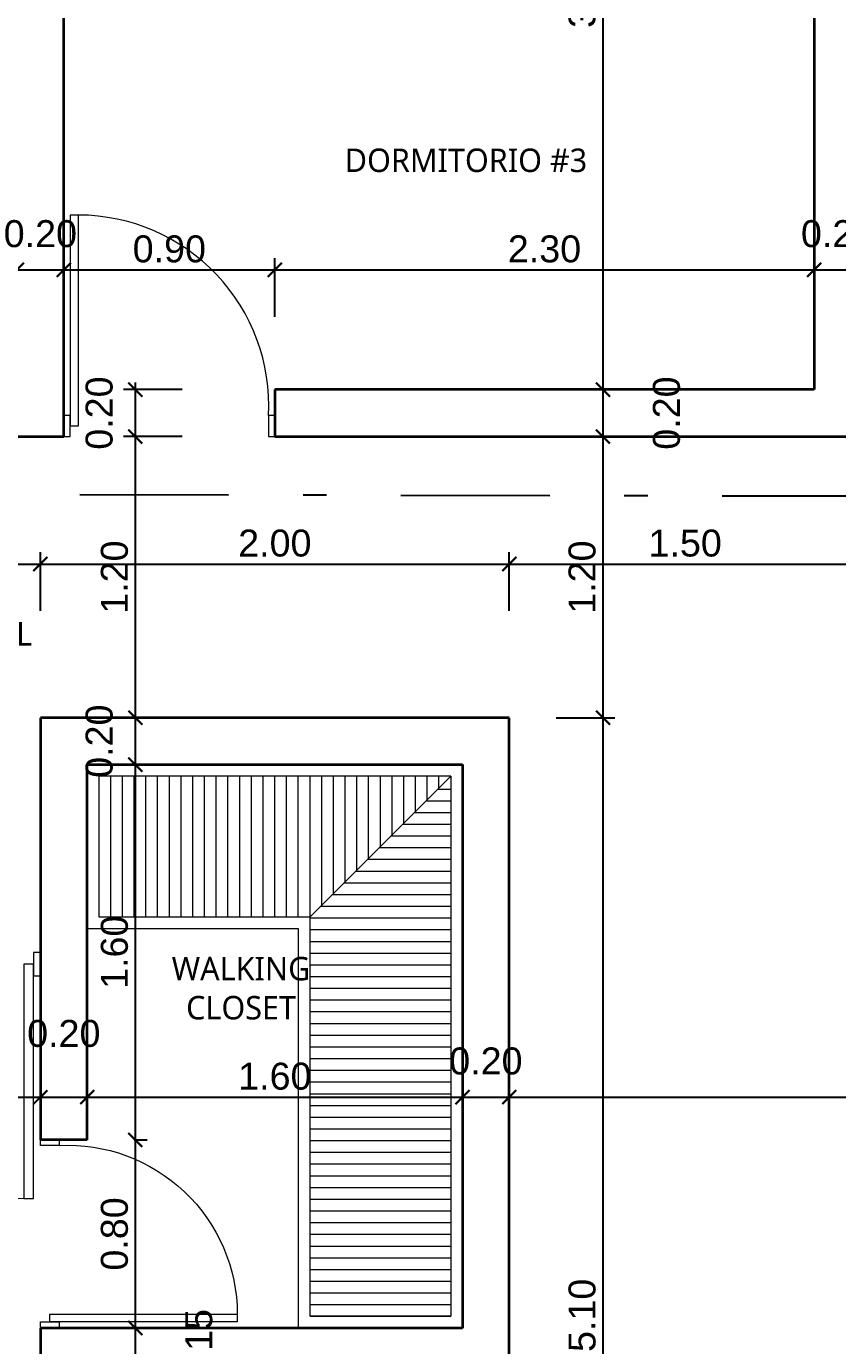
# Model space of a CAD drawing. Header units: feet. Extents: x -417 to 46, y -646 to -218.
# Drawn here: x -104.15 to -100.7, y -493.01 to -487.38 of the extents above; entities that cross this region are included whole.
import ezdxf

# ---------------------------------------------------------------- set-up
doc = ezdxf.new("R2010")
doc.units = ezdxf.units.FT
doc.header["$MEASUREMENT"] = 0
doc.linetypes.add('DASHDOT', pattern=[25.4, 12.7, -6.35, 0, -6.35])
for name, color, linetype, lineweight in [('A-WALL', 4, 'Continuous', 25), ('closet', 8, 'Continuous', 5), ('DIM-COTAS', 1, 'Continuous', 5), ('Piso', 8, 'Continuous', 9), ('puertas', 8, 'Continuous', 9), ('TXT', 2, 'Continuous', 9)]:
    doc.layers.add(name, color=color, linetype=linetype, lineweight=lineweight)
doc.layers.add('DIM', color=10, linetype='Continuous')
doc.layers.add('GRDUTIY', color=5, linetype='Continuous')
doc.styles.add('ads', font='trebuc.ttf', dxfattribs={"height": 0.14})
doc.styles.get("Standard").update_dxf_attribs({"font": 'arial.ttf', "height": 0.115})
doc.dimstyles.new('KEILY', dxfattribs={"dimtxt": 0.115, "dimasz": 0.06, "dimexe": 0.05, "dimexo": 0.2, "dimgap": 0.03, "dimtad": 1, "dimzin": 1, "dimdsep": 46, "dimtxsty": 'Standard', "dimblk": 'ARCHTICK', "dimcen": 2.5, "dimdle": 0.03, "dimclrd": 256, "dimclre": 256, "dimclrt": 7, "dimadec": 0, "dimazin": 0, "dimtfac": 1, "dimtmove": 2, "dimatfit": 3, "dimfxl": 0.2, "dimfxlon": 1, "dimtolj": 1, "dimtzin": 1, "dimarcsym": 0})

# ---------------------------------------------------------------- blocks, each defined once
blk = doc.blocks.new('A$C4D292AF4')
at = {"layer": 'puertas'}
for points in [[(0.03, 0.05), (0.07, 0.05), (0.07, 1.05), (0.03, 1.05)], [(0, 0), (0.03, 0), (0.03, 0.1), (0, 0.1)], [(0.97, 0), (1, 0), (1, 0.1), (0.97, 0.1)]]:
    blk.add_lwpolyline(points, close=True, dxfattribs=at)
blk.add_arc((0.0677, 0.1465), 0.9035, 357.0481, 89.8556, dxfattribs=at)
blk = doc.blocks.new('_ArchTick')
at = {"layer": 'DIM-COTAS', "color": 0, "const_width": 0.15}
blk.add_lwpolyline([(-0.5, -0.5), (0.5, 0.5)], dxfattribs=at)
blk = doc.blocks.new('*D1534')
at = {"layer": 'Defpoints', "color": 0, "transparency": 16777216}
for p in [(-76.1581, -487.2775), (-102.945, -488.9275), (-75.8766, -488.9275)]:
    blk.add_point(p, dxfattribs=at)
at = {"layer": 'DIM', "lineweight": -2, "transparency": 16777216}
for p, q in [((-75.8766, -487.2475), (-75.8766, -488.9575)), ((-75.9581, -487.2775), (-75.8266, -487.2775)), ((-76.0766, -488.9275), (-75.8266, -488.9275))]:
    blk.add_line(p, q, dxfattribs=at)
at = {"layer": 'DIM', "lineweight": -2, "transparency": 16777216, "xscale": 0.06, "yscale": 0.06, "zscale": 0.06}
for p, rotation in [((-75.8766, -487.2775), 90), ((-75.8766, -488.9275), 270)]:
    blk.add_blockref('_ArchTick', p, dxfattribs=dict(at, rotation=rotation))
at = {"layer": 'DIM', "color": 7, "transparency": 16777216, "insert": (-75.9653, -488.1025), "char_height": 0.115, "attachment_point": 5, "rotation": 90}
blk.add_mtext('\\A1;1.65', dxfattribs=at)
blk = doc.blocks.new('*D1535')
at = {"layer": 'Defpoints', "color": 0, "transparency": 16777216}
for p in [(-103.0954, -488.9275), (-103.6904, -489.1275), (-102.7713, -489.1275)]:
    blk.add_point(p, dxfattribs=at)
at = {"layer": 'DIM', "lineweight": -2, "transparency": 16777216}
for p, q in [((-103.4904, -488.9275), (-103.7404, -488.9275)), ((-103.6904, -488.8975), (-103.6904, -489.1575)), ((-103.4904, -489.1275), (-103.7404, -489.1275))]:
    blk.add_line(p, q, dxfattribs=at)
at = {"layer": 'DIM', "lineweight": -2, "transparency": 16777216, "xscale": 0.06, "yscale": 0.06, "zscale": 0.06}
for p, rotation in [((-103.6904, -488.9275), 90), ((-103.6904, -489.1275), 270)]:
    blk.add_blockref('_ArchTick', p, dxfattribs=dict(at, rotation=rotation))
at = {"layer": 'DIM', "color": 7, "transparency": 16777216, "insert": (-103.8441, -489.0275), "char_height": 0.115, "attachment_point": 5, "rotation": 90}
blk.add_mtext('\\A1;0.20', dxfattribs=at)
blk = doc.blocks.new('*D1536')
at = {"layer": 'Defpoints', "color": 0, "transparency": 16777216}
for p in [(-102.7713, -489.1275), (-103.6904, -490.3275), (-102.9811, -490.3275)]:
    blk.add_point(p, dxfattribs=at)
at = {"layer": 'DIM', "lineweight": -2, "transparency": 16777216}
for p, q in [((-103.6904, -489.0975), (-103.6904, -490.3575)), ((-103.4904, -489.1275), (-103.7404, -489.1275)), ((-103.4904, -490.3275), (-103.7404, -490.3275))]:
    blk.add_line(p, q, dxfattribs=at)
at = {"layer": 'DIM', "lineweight": -2, "transparency": 16777216, "xscale": 0.06, "yscale": 0.06, "zscale": 0.06}
for p, rotation in [((-103.6904, -489.1275), 90), ((-103.6904, -490.3275), 270)]:
    blk.add_blockref('_ArchTick', p, dxfattribs=dict(at, rotation=rotation))
at = {"layer": 'DIM', "color": 7, "transparency": 16777216, "insert": (-103.7791, -489.7275), "char_height": 0.115, "attachment_point": 5, "rotation": 90}
blk.add_mtext('\\A1;1.20', dxfattribs=at)
blk = doc.blocks.new('*D1537')
at = {"layer": 'Defpoints', "color": 0, "transparency": 16777216}
for p in [(-102.9811, -490.3275), (-103.6904, -490.5275), (-102.9911, -490.5275)]:
    blk.add_point(p, dxfattribs=at)
at = {"layer": 'DIM', "lineweight": -2, "transparency": 16777216}
for p, q in [((-103.6904, -490.2975), (-103.6904, -490.5575)), ((-103.4904, -490.3275), (-103.7404, -490.3275)), ((-103.4904, -490.5275), (-103.7404, -490.5275))]:
    blk.add_line(p, q, dxfattribs=at)
at = {"layer": 'DIM', "lineweight": -2, "transparency": 16777216, "xscale": 0.06, "yscale": 0.06, "zscale": 0.06}
for p, rotation in [((-103.6904, -490.3275), 90), ((-103.6904, -490.5275), 270)]:
    blk.add_blockref('_ArchTick', p, dxfattribs=dict(at, rotation=rotation))
at = {"layer": 'DIM', "color": 7, "transparency": 16777216, "insert": (-103.8441, -490.4275), "char_height": 0.115, "attachment_point": 5, "rotation": 90}
blk.add_mtext('\\A1;0.20', dxfattribs=at)
blk = doc.blocks.new('*D1538')
at = {"layer": 'Defpoints', "color": 0, "transparency": 16777216}
for p in [(-102.9911, -490.5275), (-103.8954, -492.1287), (-103.6904, -492.1287)]:
    blk.add_point(p, dxfattribs=at)
at = {"layer": 'DIM', "lineweight": -2, "transparency": 16777216}
for p, q in [((-103.4904, -490.5275), (-103.7404, -490.5275)), ((-103.6904, -490.4975), (-103.6904, -492.1587)), ((-103.6954, -492.1287), (-103.6404, -492.1287))]:
    blk.add_line(p, q, dxfattribs=at)
at = {"layer": 'DIM', "lineweight": -2, "transparency": 16777216, "xscale": 0.06, "yscale": 0.06, "zscale": 0.06}
for p, rotation in [((-103.6904, -490.5275), 90), ((-103.6904, -492.1287), 270)]:
    blk.add_blockref('_ArchTick', p, dxfattribs=dict(at, rotation=rotation))
at = {"layer": 'DIM', "color": 7, "transparency": 16777216, "insert": (-103.7791, -491.3281), "char_height": 0.115, "attachment_point": 5, "rotation": 90}
blk.add_mtext('\\A1;1.60', dxfattribs=at)
blk = doc.blocks.new('*D1539')
at = {"layer": 'Defpoints', "color": 0, "transparency": 16777216}
for p in [(-103.8954, -492.1287), (-103.8231, -492.9317), (-103.6904, -492.9317)]:
    blk.add_point(p, dxfattribs=at)
at = {"layer": 'DIM', "lineweight": -2, "transparency": 16777216}
for p, q in [((-103.6904, -492.0987), (-103.6904, -492.9617)), ((-103.6954, -492.1287), (-103.6404, -492.1287)), ((-103.6904, -492.9317), (-103.6404, -492.9317))]:
    blk.add_line(p, q, dxfattribs=at)
at = {"layer": 'DIM', "lineweight": -2, "transparency": 16777216, "xscale": 0.06, "yscale": 0.06, "zscale": 0.06}
for p, rotation in [((-103.6904, -492.1287), 90), ((-103.6904, -492.9317), 270)]:
    blk.add_blockref('_ArchTick', p, dxfattribs=dict(at, rotation=rotation))
at = {"layer": 'DIM', "color": 7, "transparency": 16777216, "insert": (-103.7791, -492.5302), "char_height": 0.115, "attachment_point": 5, "rotation": 90}
blk.add_mtext('\\A1;0.80', dxfattribs=at)
blk = doc.blocks.new('*D1540')
at = {"layer": 'Defpoints', "color": 0, "transparency": 16777216}
for p in [(-103.8231, -492.9317), (-103.7731, -493.0817), (-103.6904, -493.0817)]:
    blk.add_point(p, dxfattribs=at)
at = {"layer": 'DIM', "lineweight": -2, "transparency": 16777216}
for p, q in [((-103.6904, -492.9017), (-103.6904, -493.1117)), ((-103.6904, -492.9317), (-103.6404, -492.9317)), ((-103.6904, -493.0817), (-103.6404, -493.0817))]:
    blk.add_line(p, q, dxfattribs=at)
at = {"layer": 'DIM', "lineweight": -2, "transparency": 16777216, "xscale": 0.06, "yscale": 0.06, "zscale": 0.06}
for p, rotation in [((-103.6904, -492.9317), 90), ((-103.6904, -493.0817), 270)]:
    blk.add_blockref('_ArchTick', p, dxfattribs=dict(at, rotation=rotation))
at = {"layer": 'DIM', "color": 7, "transparency": 16777216, "insert": (-103.4193, -493.0067), "char_height": 0.115, "attachment_point": 5, "rotation": 90}
blk.add_mtext('\\A1;0.15', dxfattribs=at)
blk = doc.blocks.new('*D1544')
at = {"layer": 'Defpoints', "color": 0, "transparency": 16777216}
for p in [(-101.7959, -485.5275), (-101.7959, -488.9275), (-101.6959, -488.9275)]:
    blk.add_point(p, dxfattribs=at)
at = {"layer": 'DIM', "lineweight": -2, "transparency": 16777216}
for p, q in [((-101.6959, -485.4975), (-101.6959, -488.9575)), ((-101.6959, -485.5275), (-101.6459, -485.5275)), ((-101.6959, -488.9275), (-101.6459, -488.9275))]:
    blk.add_line(p, q, dxfattribs=at)
at = {"layer": 'DIM', "lineweight": -2, "transparency": 16777216, "xscale": 0.06, "yscale": 0.06, "zscale": 0.06}
for p, rotation in [((-101.6959, -485.5275), 90), ((-101.6959, -488.9275), 270)]:
    blk.add_blockref('_ArchTick', p, dxfattribs=dict(at, rotation=rotation))
at = {"layer": 'DIM', "color": 7, "transparency": 16777216, "insert": (-101.7846, -487.2275), "char_height": 0.115, "attachment_point": 5, "rotation": 90}
blk.add_mtext('\\A1;3.40', dxfattribs=at)
blk = doc.blocks.new('*D1545')
at = {"layer": 'Defpoints', "color": 0, "transparency": 16777216}
for p in [(-101.7959, -488.9275), (-101.9708, -489.1275), (-101.6959, -489.1275)]:
    blk.add_point(p, dxfattribs=at)
at = {"layer": 'DIM', "lineweight": -2, "transparency": 16777216}
for p, q in [((-101.6959, -488.8975), (-101.6959, -489.1575)), ((-101.6959, -488.9275), (-101.6459, -488.9275)), ((-101.7708, -489.1275), (-101.6459, -489.1275))]:
    blk.add_line(p, q, dxfattribs=at)
at = {"layer": 'DIM', "lineweight": -2, "transparency": 16777216, "xscale": 0.06, "yscale": 0.06, "zscale": 0.06}
for p, rotation in [((-101.6959, -488.9275), 90), ((-101.6959, -489.1275), 270)]:
    blk.add_blockref('_ArchTick', p, dxfattribs=dict(at, rotation=rotation))
at = {"layer": 'DIM', "color": 7, "transparency": 16777216, "insert": (-101.4247, -489.0275), "char_height": 0.115, "attachment_point": 5, "rotation": 90}
blk.add_mtext('\\A1;0.20', dxfattribs=at)
blk = doc.blocks.new('*D1546')
at = {"layer": 'Defpoints', "color": 0, "transparency": 16777216}
for p in [(-101.9708, -489.1275), (-102.0954, -490.3275), (-101.6959, -490.3275)]:
    blk.add_point(p, dxfattribs=at)
at = {"layer": 'DIM', "lineweight": -2, "transparency": 16777216}
for p, q in [((-101.6959, -489.0975), (-101.6959, -490.3575)), ((-101.7708, -489.1275), (-101.6459, -489.1275)), ((-101.8954, -490.3275), (-101.6459, -490.3275))]:
    blk.add_line(p, q, dxfattribs=at)
at = {"layer": 'DIM', "lineweight": -2, "transparency": 16777216, "xscale": 0.06, "yscale": 0.06, "zscale": 0.06}
for p, rotation in [((-101.6959, -489.1275), 90), ((-101.6959, -490.3275), 270)]:
    blk.add_blockref('_ArchTick', p, dxfattribs=dict(at, rotation=rotation))
at = {"layer": 'DIM', "color": 7, "transparency": 16777216, "insert": (-101.7846, -489.7275), "char_height": 0.115, "attachment_point": 5, "rotation": 90}
blk.add_mtext('\\A1;1.20', dxfattribs=at)
blk = doc.blocks.new('*D1547')
at = {"layer": 'Defpoints', "color": 0, "transparency": 16777216}
for p in [(-102.0954, -490.3275), (-102.0954, -495.4275), (-101.6959, -495.4275)]:
    blk.add_point(p, dxfattribs=at)
at = {"layer": 'DIM', "lineweight": -2, "transparency": 16777216}
for p, q in [((-101.6959, -490.2975), (-101.6959, -495.4575)), ((-101.8954, -490.3275), (-101.6459, -490.3275)), ((-101.8954, -495.4275), (-101.6459, -495.4275))]:
    blk.add_line(p, q, dxfattribs=at)
at = {"layer": 'DIM', "lineweight": -2, "transparency": 16777216, "xscale": 0.06, "yscale": 0.06, "zscale": 0.06}
for p, rotation in [((-101.6959, -490.3275), 90), ((-101.6959, -495.4275), 270)]:
    blk.add_blockref('_ArchTick', p, dxfattribs=dict(at, rotation=rotation))
at = {"layer": 'DIM', "color": 7, "transparency": 16777216, "insert": (-101.7846, -492.8775), "char_height": 0.115, "attachment_point": 5, "rotation": 90}
blk.add_mtext('\\A1;5.10', dxfattribs=at)
blk = doc.blocks.new('*D1593')
at = {"layer": 'Defpoints', "color": 0, "transparency": 16777216}
for p in [(-103.9954, -488.4163), (-103.9954, -488.7497), (-104.1954, -488.9275)]:
    blk.add_point(p, dxfattribs=at)
at = {"layer": 'DIM', "lineweight": -2, "transparency": 16777216}
for p, q in [((-104.1954, -488.6163), (-104.1954, -488.3663)), ((-103.9954, -488.5497), (-103.9954, -488.3663)), ((-104.2254, -488.4163), (-103.9654, -488.4163))]:
    blk.add_line(p, q, dxfattribs=at)
at = {"layer": 'DIM', "lineweight": -2, "transparency": 16777216, "xscale": 0.06, "yscale": 0.06, "zscale": 0.06, "rotation": 180}
blk.add_blockref('_ArchTick', (-104.1954, -488.4163), dxfattribs=at)
at = {"layer": 'DIM', "lineweight": -2, "transparency": 16777216, "xscale": 0.06, "yscale": 0.06, "zscale": 0.06}
blk.add_blockref('_ArchTick', (-103.9954, -488.4163), dxfattribs=at)
at = {"layer": 'DIM', "color": 7, "transparency": 16777216, "insert": (-104.0954, -488.2626), "char_height": 0.115, "attachment_point": 5}
blk.add_mtext('\\A1;0.20', dxfattribs=at)
blk = doc.blocks.new('*D1594')
at = {"layer": 'Defpoints', "color": 0, "transparency": 16777216}
for p in [(-103.0954, -488.4163), (-103.9954, -488.7497), (-103.0954, -488.9275)]:
    blk.add_point(p, dxfattribs=at)
at = {"layer": 'DIM', "lineweight": -2, "transparency": 16777216}
for p, q in [((-103.9954, -488.5497), (-103.9954, -488.3663)), ((-103.0954, -488.6163), (-103.0954, -488.3663)), ((-104.0254, -488.4163), (-103.0654, -488.4163))]:
    blk.add_line(p, q, dxfattribs=at)
at = {"layer": 'DIM', "lineweight": -2, "transparency": 16777216, "xscale": 0.06, "yscale": 0.06, "zscale": 0.06, "rotation": 180}
blk.add_blockref('_ArchTick', (-103.9954, -488.4163), dxfattribs=at)
at = {"layer": 'DIM', "lineweight": -2, "transparency": 16777216, "xscale": 0.06, "yscale": 0.06, "zscale": 0.06}
blk.add_blockref('_ArchTick', (-103.0954, -488.4163), dxfattribs=at)
at = {"layer": 'DIM', "color": 7, "transparency": 16777216, "insert": (-103.5454, -488.3276), "char_height": 0.115, "attachment_point": 5}
blk.add_mtext('\\A1;0.90', dxfattribs=at)
blk = doc.blocks.new('*D1595')
at = {"layer": 'Defpoints', "color": 0, "transparency": 16777216}
for p in [(-100.7954, -488.4163), (-103.0954, -488.9275), (-100.7954, -488.9275)]:
    blk.add_point(p, dxfattribs=at)
at = {"layer": 'DIM', "lineweight": -2, "transparency": 16777216}
for p, q in [((-103.0954, -488.6163), (-103.0954, -488.3663)), ((-100.7954, -488.6163), (-100.7954, -488.3663)), ((-103.1254, -488.4163), (-100.7654, -488.4163))]:
    blk.add_line(p, q, dxfattribs=at)
at = {"layer": 'DIM', "lineweight": -2, "transparency": 16777216, "xscale": 0.06, "yscale": 0.06, "zscale": 0.06, "rotation": 180}
blk.add_blockref('_ArchTick', (-103.0954, -488.4163), dxfattribs=at)
at = {"layer": 'DIM', "lineweight": -2, "transparency": 16777216, "xscale": 0.06, "yscale": 0.06, "zscale": 0.06}
blk.add_blockref('_ArchTick', (-100.7954, -488.4163), dxfattribs=at)
at = {"layer": 'DIM', "color": 7, "transparency": 16777216, "insert": (-101.9454, -488.3276), "char_height": 0.115, "attachment_point": 5}
blk.add_mtext('\\A1;2.30', dxfattribs=at)
blk = doc.blocks.new('*D1596')
at = {"layer": 'Defpoints', "color": 0, "transparency": 16777216}
for p in [(-100.5954, -488.4163), (-100.5954, -488.7138), (-100.7954, -488.9275)]:
    blk.add_point(p, dxfattribs=at)
at = {"layer": 'DIM', "lineweight": -2, "transparency": 16777216}
for p, q in [((-100.7954, -488.6163), (-100.7954, -488.3663)), ((-100.5954, -488.5138), (-100.5954, -488.3663)), ((-100.8254, -488.4163), (-100.5654, -488.4163))]:
    blk.add_line(p, q, dxfattribs=at)
at = {"layer": 'DIM', "lineweight": -2, "transparency": 16777216, "xscale": 0.06, "yscale": 0.06, "zscale": 0.06, "rotation": 180}
blk.add_blockref('_ArchTick', (-100.7954, -488.4163), dxfattribs=at)
at = {"layer": 'DIM', "lineweight": -2, "transparency": 16777216, "xscale": 0.06, "yscale": 0.06, "zscale": 0.06}
blk.add_blockref('_ArchTick', (-100.5954, -488.4163), dxfattribs=at)
at = {"layer": 'DIM', "color": 7, "transparency": 16777216, "insert": (-100.6954, -488.2626), "char_height": 0.115, "attachment_point": 5}
blk.add_mtext('\\A1;0.20', dxfattribs=at)
blk = doc.blocks.new('*D1606')
at = {"layer": 'Defpoints', "color": 0, "transparency": 16777216}
for p in [(-104.0954, -489.6716), (-105.1954, -489.9275), (-104.0954, -490.3275)]:
    blk.add_point(p, dxfattribs=at)
at = {"layer": 'DIM', "lineweight": -2, "transparency": 16777216}
for p, q in [((-105.1954, -489.7275), (-105.1954, -489.6216)), ((-104.0954, -489.8716), (-104.0954, -489.6216)), ((-105.2254, -489.6716), (-104.0654, -489.6716))]:
    blk.add_line(p, q, dxfattribs=at)
at = {"layer": 'DIM', "lineweight": -2, "transparency": 16777216, "xscale": 0.06, "yscale": 0.06, "zscale": 0.06, "rotation": 180}
blk.add_blockref('_ArchTick', (-105.1954, -489.6716), dxfattribs=at)
at = {"layer": 'DIM', "lineweight": -2, "transparency": 16777216, "xscale": 0.06, "yscale": 0.06, "zscale": 0.06}
blk.add_blockref('_ArchTick', (-104.0954, -489.6716), dxfattribs=at)
at = {"layer": 'DIM', "color": 7, "transparency": 16777216, "insert": (-104.6454, -489.5829), "char_height": 0.115, "attachment_point": 5}
blk.add_mtext('\\A1;1.10', dxfattribs=at)
blk = doc.blocks.new('*D1607')
at = {"layer": 'Defpoints', "color": 0, "transparency": 16777216}
for p in [(-102.0954, -489.6716), (-104.0954, -490.3275), (-102.0954, -490.3275)]:
    blk.add_point(p, dxfattribs=at)
at = {"layer": 'DIM', "lineweight": -2, "transparency": 16777216}
for p, q in [((-104.0954, -489.8716), (-104.0954, -489.6216)), ((-102.0954, -489.8716), (-102.0954, -489.6216)), ((-104.1254, -489.6716), (-102.0654, -489.6716))]:
    blk.add_line(p, q, dxfattribs=at)
at = {"layer": 'DIM', "lineweight": -2, "transparency": 16777216, "xscale": 0.06, "yscale": 0.06, "zscale": 0.06, "rotation": 180}
blk.add_blockref('_ArchTick', (-104.0954, -489.6716), dxfattribs=at)
at = {"layer": 'DIM', "lineweight": -2, "transparency": 16777216, "xscale": 0.06, "yscale": 0.06, "zscale": 0.06}
blk.add_blockref('_ArchTick', (-102.0954, -489.6716), dxfattribs=at)
at = {"layer": 'DIM', "color": 7, "transparency": 16777216, "insert": (-103.0954, -489.5829), "char_height": 0.115, "attachment_point": 5}
blk.add_mtext('\\A1;2.00', dxfattribs=at)
blk = doc.blocks.new('*D1608')
at = {"layer": 'Defpoints', "color": 0, "transparency": 16777216}
for p in [(-100.5954, -489.1275), (-100.5954, -489.6716), (-102.0954, -490.3275)]:
    blk.add_point(p, dxfattribs=at)
at = {"layer": 'DIM', "lineweight": -2, "transparency": 16777216}
for p, q in [((-100.5954, -489.4716), (-100.5954, -489.7216)), ((-102.0954, -489.8716), (-102.0954, -489.6216)), ((-102.1254, -489.6716), (-100.5654, -489.6716))]:
    blk.add_line(p, q, dxfattribs=at)
at = {"layer": 'DIM', "lineweight": -2, "transparency": 16777216, "xscale": 0.06, "yscale": 0.06, "zscale": 0.06, "rotation": 180}
blk.add_blockref('_ArchTick', (-102.0954, -489.6716), dxfattribs=at)
at = {"layer": 'DIM', "lineweight": -2, "transparency": 16777216, "xscale": 0.06, "yscale": 0.06, "zscale": 0.06}
blk.add_blockref('_ArchTick', (-100.5954, -489.6716), dxfattribs=at)
at = {"layer": 'DIM', "color": 7, "transparency": 16777216, "insert": (-101.3454, -489.5829), "char_height": 0.115, "attachment_point": 5}
blk.add_mtext('\\A1;1.50', dxfattribs=at)
blk = doc.blocks.new('*D1614')
at = {"layer": 'Defpoints', "color": 0, "transparency": 16777216}
for p in [(-105.0954, -491.4558), (-104.0954, -491.5651), (-104.0954, -491.9464)]:
    blk.add_point(p, dxfattribs=at)
at = {"layer": 'DIM', "lineweight": -2, "transparency": 16777216}
for p, q in [((-105.0954, -491.7464), (-105.0954, -491.9964)), ((-104.0954, -491.7651), (-104.0954, -491.9964)), ((-105.1254, -491.9464), (-104.0654, -491.9464))]:
    blk.add_line(p, q, dxfattribs=at)
at = {"layer": 'DIM', "lineweight": -2, "transparency": 16777216, "xscale": 0.06, "yscale": 0.06, "zscale": 0.06, "rotation": 180}
blk.add_blockref('_ArchTick', (-105.0954, -491.9464), dxfattribs=at)
at = {"layer": 'DIM', "lineweight": -2, "transparency": 16777216, "xscale": 0.06, "yscale": 0.06, "zscale": 0.06}
blk.add_blockref('_ArchTick', (-104.0954, -491.9464), dxfattribs=at)
at = {"layer": 'DIM', "color": 7, "transparency": 16777216, "insert": (-104.5954, -491.8577), "char_height": 0.115, "attachment_point": 5}
blk.add_mtext('\\A1;1.00', dxfattribs=at)
blk = doc.blocks.new('*D1615')
at = {"layer": 'Defpoints', "color": 0, "transparency": 16777216}
for p in [(-104.0954, -491.5651), (-103.8954, -491.9464), (-103.8954, -492.0566)]:
    blk.add_point(p, dxfattribs=at)
at = {"layer": 'DIM', "lineweight": -2, "transparency": 16777216}
for p, q in [((-104.0954, -491.7651), (-104.0954, -491.9964)), ((-103.8954, -491.9464), (-103.8954, -491.8964)), ((-104.1254, -491.9464), (-103.8654, -491.9464))]:
    blk.add_line(p, q, dxfattribs=at)
at = {"layer": 'DIM', "lineweight": -2, "transparency": 16777216, "xscale": 0.06, "yscale": 0.06, "zscale": 0.06, "rotation": 180}
blk.add_blockref('_ArchTick', (-104.0954, -491.9464), dxfattribs=at)
at = {"layer": 'DIM', "lineweight": -2, "transparency": 16777216, "xscale": 0.06, "yscale": 0.06, "zscale": 0.06}
blk.add_blockref('_ArchTick', (-103.8954, -491.9464), dxfattribs=at)
at = {"layer": 'DIM', "color": 7, "transparency": 16777216, "insert": (-103.9954, -491.6752), "char_height": 0.115, "attachment_point": 5}
blk.add_mtext('\\A1;0.20', dxfattribs=at)
blk = doc.blocks.new('*D1616')
at = {"layer": 'Defpoints', "color": 0, "transparency": 16777216}
for p in [(-102.2954, -491.9464), (-103.8954, -492.0566), (-102.2954, -492.2413)]:
    blk.add_point(p, dxfattribs=at)
at = {"layer": 'DIM', "lineweight": -2, "transparency": 16777216}
for p, q in [((-103.8954, -491.9464), (-103.8954, -491.8964)), ((-102.2954, -492.0413), (-102.2954, -491.8964)), ((-103.9254, -491.9464), (-102.2654, -491.9464))]:
    blk.add_line(p, q, dxfattribs=at)
at = {"layer": 'DIM', "lineweight": -2, "transparency": 16777216, "xscale": 0.06, "yscale": 0.06, "zscale": 0.06, "rotation": 180}
blk.add_blockref('_ArchTick', (-103.8954, -491.9464), dxfattribs=at)
at = {"layer": 'DIM', "lineweight": -2, "transparency": 16777216, "xscale": 0.06, "yscale": 0.06, "zscale": 0.06}
blk.add_blockref('_ArchTick', (-102.2954, -491.9464), dxfattribs=at)
at = {"layer": 'DIM', "color": 7, "transparency": 16777216, "insert": (-103.0954, -491.8577), "char_height": 0.115, "attachment_point": 5}
blk.add_mtext('\\A1;1.60', dxfattribs=at)
blk = doc.blocks.new('*D1617')
at = {"layer": 'Defpoints', "color": 0, "transparency": 16777216}
for p in [(-102.0954, -491.9464), (-102.2954, -492.2413), (-102.0954, -492.2341)]:
    blk.add_point(p, dxfattribs=at)
at = {"layer": 'DIM', "lineweight": -2, "transparency": 16777216}
for p, q in [((-102.2954, -492.0413), (-102.2954, -491.8964)), ((-102.0954, -492.0341), (-102.0954, -491.8964)), ((-102.3254, -491.9464), (-102.0654, -491.9464))]:
    blk.add_line(p, q, dxfattribs=at)
at = {"layer": 'DIM', "lineweight": -2, "transparency": 16777216, "xscale": 0.06, "yscale": 0.06, "zscale": 0.06, "rotation": 180}
blk.add_blockref('_ArchTick', (-102.2954, -491.9464), dxfattribs=at)
at = {"layer": 'DIM', "lineweight": -2, "transparency": 16777216, "xscale": 0.06, "yscale": 0.06, "zscale": 0.06}
blk.add_blockref('_ArchTick', (-102.0954, -491.9464), dxfattribs=at)
at = {"layer": 'DIM', "color": 7, "transparency": 16777216, "insert": (-102.1954, -491.7927), "char_height": 0.115, "attachment_point": 5}
blk.add_mtext('\\A1;0.20', dxfattribs=at)
blk = doc.blocks.new('*D1618')
at = {"layer": 'Defpoints', "color": 0, "transparency": 16777216}
for p in [(-98.7954, -491.9464), (-98.7954, -492.0471), (-102.0954, -492.2341)]:
    blk.add_point(p, dxfattribs=at)
at = {"layer": 'DIM', "lineweight": -2, "transparency": 16777216}
for p, q in [((-102.0954, -492.0341), (-102.0954, -491.8964)), ((-98.7954, -491.9464), (-98.7954, -491.8964)), ((-102.1254, -491.9464), (-98.7654, -491.9464))]:
    blk.add_line(p, q, dxfattribs=at)
at = {"layer": 'DIM', "lineweight": -2, "transparency": 16777216, "xscale": 0.06, "yscale": 0.06, "zscale": 0.06, "rotation": 180}
blk.add_blockref('_ArchTick', (-102.0954, -491.9464), dxfattribs=at)
at = {"layer": 'DIM', "lineweight": -2, "transparency": 16777216, "xscale": 0.06, "yscale": 0.06, "zscale": 0.06}
blk.add_blockref('_ArchTick', (-98.7954, -491.9464), dxfattribs=at)
at = {"layer": 'DIM', "color": 7, "transparency": 16777216, "insert": (-100.4454, -491.8576), "char_height": 0.115, "attachment_point": 5}
blk.add_mtext('\\A1;3.30', dxfattribs=at)

msp = doc.modelspace()

# ---------------------------------------------------------------- hatches: boundary and pattern name
at = {"layer": 'Piso'}
h = msp.add_hatch(dxfattribs=at)
h.set_pattern_fill('ANSI31', color=256, scale=0.4, angle=45, style=0)
h.set_pattern_definition([(90, (-105.845364, -491.277455), (-0.05, 7e-18), [])])
h.paths.add_polyline_path([(-103.8454, -491.1775), (-102.9454, -491.1775), (-102.3454, -490.5775), (-103.8454, -490.5775)])
h = msp.add_hatch(dxfattribs=at)
h.set_pattern_fill('ANSI31', color=256, scale=0.4, angle=315, style=0)
h.set_pattern_definition([(0, (-102.945364, -492.881656), (2e-17, 0.05), [])])
h.paths.add_polyline_path([(-102.9454, -491.1775), (-102.3454, -490.5775), (-102.3454, -492.8817), (-102.9454, -492.8817)])

# ---------------------------------------------------------------- linework, layer by layer
at = {"layer": 'A-WALL', "lineweight": 35, "extrusion": (-2.36783e-12, 8.94772e-16, -1)}
for p, q in [((-100.7954, -485.5275), (-100.7954, -488.9275)), ((-103.9954, -489.1275), (-103.9954, -487.2775)), ((-100.7954, -488.9275), (-103.0954, -488.9275)), ((-103.0954, -488.9275), (-103.0954, -489.1275)), ((-104.8454, -489.1275), (-103.9954, -489.1275)), ((-103.0954, -489.1275), (-100.5954, -489.1275)), ((-102.0954, -490.3275), (-104.0954, -490.3275)), ((-104.0954, -490.3275), (-104.0954, -492.1287)), ((-102.0954, -495.4275), (-102.0954, -490.3275)), ((-103.8954, -490.5275), (-102.2954, -490.5275)), ((-103.8954, -492.1287), (-103.8954, -490.5275)), ((-102.2954, -490.5275), (-102.2954, -492.9317)), ((-103.8954, -492.1287), (-104.0954, -492.1287)), ((-104.0954, -492.9317), (-104.0954, -493.0817)), ((-102.2954, -492.9317), (-104.0954, -492.9317))]:
    msp.add_line(p, q, dxfattribs=at)
at = {"layer": 'closet', "extrusion": (-2.36783e-12, 8.94772e-16, -1)}
for p, q in [((-103.8954, -491.2275), (-102.9954, -491.2275)), ((-102.9954, -491.2275), (-102.9954, -492.9317))]:
    msp.add_line(p, q, dxfattribs=at)
at = {"layer": 'GRDUTIY', "color": 8, "linetype": 'DASHDOT', "ltscale": 0.05}
msp.add_line((-110.7774, -489.3631), (-84.0319, -489.4101), dxfattribs=at)
at = {"layer": 'Piso'}
for points in [[(-103.8454, -491.1775), (-102.9454, -491.1775), (-102.3454, -490.5775), (-103.8454, -490.5775)], [(-102.9454, -491.1775), (-102.3454, -490.5775), (-102.3454, -492.8817), (-102.9454, -492.8817)]]:
    msp.add_lwpolyline(points, close=True, dxfattribs=at)

# ---------------------------------------------------------------- block references
at = {"layer": 'puertas', "extrusion": (-2.36783e-12, 8.94772e-16, -1), "xscale": -0.9000000000000057, "yscale": 0.8999999999999915, "zscale": 0.8999999999999978}
msp.add_blockref('A$C4D292AF4', (103.9954, -489.1275), dxfattribs=at)
at = {"layer": 'puertas', "extrusion": (-2.36783e-12, 8.94772e-16, -1), "xscale": -1, "rotation": 180}
msp.add_blockref('A$C4D292AF4', (104.0954, -491.3287), dxfattribs=at)
at = {"layer": 'puertas', "extrusion": (-2.36783e-12, 8.94772e-16, -1), "xscale": 0.8000000000000114, "yscale": 0.8000000000000114, "zscale": 0.8000000000000114, "rotation": 90}
msp.add_blockref('A$C4D292AF4', (104.0954, -492.9287), dxfattribs=at)

# ---------------------------------------------------------------- texts
at = {"layer": 'TXT', "char_height": 0.1, "width": 2.838, "attachment_point": 2, "style": 'ads', "bg_fill": 2}
for s, insert in [('HALL', (-104.2884, -489.9193)), ('COMEDOR', (-100.1131, -491.1494, -0.3375))]:
    msp.add_mtext(s, dxfattribs=dict(at, insert=insert))
at = {"layer": 'TXT', "insert": (-103.2396, -491.3481), "char_height": 0.1, "width": 2.838, "attachment_point": 2, "style": 'ads'}
msp.add_mtext('WALKING\\PCLOSET', dxfattribs=at)

# ---------------------------------------------------------------- dimensions: what is measured, and where the dimension line sits
at = {"layer": 'DIM'}
for base, p1, p2, picture, middle in [((-103.9954, -488.4163), (-104.1954, -488.9275), (-103.9954, -488.7497), '*D1593', (-104.0954, -488.2626)), ((-100.5954, -488.4163), (-100.7954, -488.9275), (-100.5954, -488.7138), '*D1596', (-100.6954, -488.2626)), ((-103.0954, -488.4163), (-103.9954, -488.7497), (-103.0954, -488.9275), '*D1594', (-103.5454, -488.3276)), ((-100.7954, -488.4163), (-103.0954, -488.9275), (-100.7954, -488.9275), '*D1595', (-101.9454, -488.3276)), ((-100.5954, -489.6716), (-102.0954, -490.3275), (-100.5954, -489.1275), '*D1608', (-101.3454, -489.5829)), ((-104.0954, -491.9464), (-105.0954, -491.4558), (-104.0954, -491.5651), '*D1614', (-104.5954, -491.8577)), ((-103.8954, -491.9464), (-104.0954, -491.5651), (-103.8954, -492.0566), '*D1615', (-103.9954, -491.6752)), ((-102.0954, -491.9464), (-102.2954, -492.2413), (-102.0954, -492.2341), '*D1617', (-102.1954, -491.7927)), ((-102.2954, -491.9464), (-103.8954, -492.0566), (-102.2954, -492.2413), '*D1616', (-103.0954, -491.8577)), ((-98.7954, -491.9464), (-102.0954, -492.2341), (-98.7954, -492.0471), '*D1618', (-100.4454, -491.8576))]:
    dim = msp.add_linear_dim(base=base, p1=p1, p2=p2, dimstyle='KEILY', dxfattribs=at)
    dim.commit()
    dim.dimension.update_dxf_attribs({"geometry": picture, "text_midpoint": middle})
for base, p1, p2, picture, middle in [((-103.6904, -489.1275), (-103.0954, -488.9275), (-102.7713, -489.1275), '*D1535', (-103.8441, -489.0275)), ((-101.6959, -489.1275), (-101.7959, -488.9275), (-101.9708, -489.1275), '*D1545', (-101.4247, -489.0275)), ((-101.6959, -490.3275), (-101.9708, -489.1275), (-102.0954, -490.3275), '*D1546', (-101.7846, -489.7275)), ((-103.6904, -490.5275), (-102.9811, -490.3275), (-102.9911, -490.5275), '*D1537', (-103.8441, -490.4275)), ((-101.6959, -495.4275), (-102.0954, -490.3275), (-102.0954, -495.4275), '*D1547', (-101.7846, -492.8775)), ((-103.6904, -492.1287), (-102.9911, -490.5275), (-103.8954, -492.1287), '*D1538', (-103.7791, -491.3281)), ((-103.6904, -492.9317), (-103.8954, -492.1287), (-103.8231, -492.9317), '*D1539', (-103.7791, -492.5302)), ((-103.6904, -493.0817), (-103.8231, -492.9317), (-103.7731, -493.0817), '*D1540', (-103.4193, -493.0067))]:
    dim = msp.add_linear_dim(base=base, p1=p1, p2=p2, angle=90, dimstyle='KEILY', dxfattribs=at)
    dim.commit()
    dim.dimension.update_dxf_attribs({"geometry": picture, "text_midpoint": middle})

# ---------------------------------------------------------------- next in the draw order: texts
at = {"layer": 'TXT', "insert": (-102.2804, -487.8989), "char_height": 0.1, "width": 2.838, "attachment_point": 2, "style": 'ads', "bg_fill": 2}
msp.add_mtext('DORMITORIO #3', dxfattribs=at)

# ---------------------------------------------------------------- next in the draw order: dimensions: what is measured, and where the dimension line sits
at = {"layer": 'DIM'}
dim = msp.add_linear_dim(base=(-103.6904, -490.3275), p1=(-102.7713, -489.1275), p2=(-102.9811, -490.3275), angle=90, dimstyle='KEILY', dxfattribs=at)
dim.commit()
dim.dimension.update_dxf_attribs({"geometry": '*D1536', "text_midpoint": (-103.7791, -489.7275)})
for base, p1, p2, picture, middle in [((-104.0954, -489.6716), (-105.1954, -489.9275), (-104.0954, -490.3275), '*D1606', (-104.6454, -489.5829)), ((-102.0954, -489.6716), (-104.0954, -490.3275), (-102.0954, -490.3275), '*D1607', (-103.0954, -489.5829))]:
    dim = msp.add_linear_dim(base=base, p1=p1, p2=p2, dimstyle='KEILY', dxfattribs=at)
    dim.commit()
    dim.dimension.update_dxf_attribs({"geometry": picture, "text_midpoint": middle})

# ---------------------------------------------------------------- next in the draw order: dimensions: what is measured, and where the dimension line sits
for base, p1, p2, picture, middle in [((-101.6959, -488.9275), (-101.7959, -485.5275), (-101.7959, -488.9275), '*D1544', (-101.7846, -487.2275)), ((-75.8766, -488.9275), (-76.1581, -487.2775), (-102.945, -488.9275), '*D1534', (-75.9653, -488.1025))]:
    dim = msp.add_linear_dim(base=base, p1=p1, p2=p2, angle=90, dimstyle='KEILY', dxfattribs=at)
    dim.commit()
    dim.dimension.update_dxf_attribs({"geometry": picture, "text_midpoint": middle})

doc.saveas('drawing.dxf')
